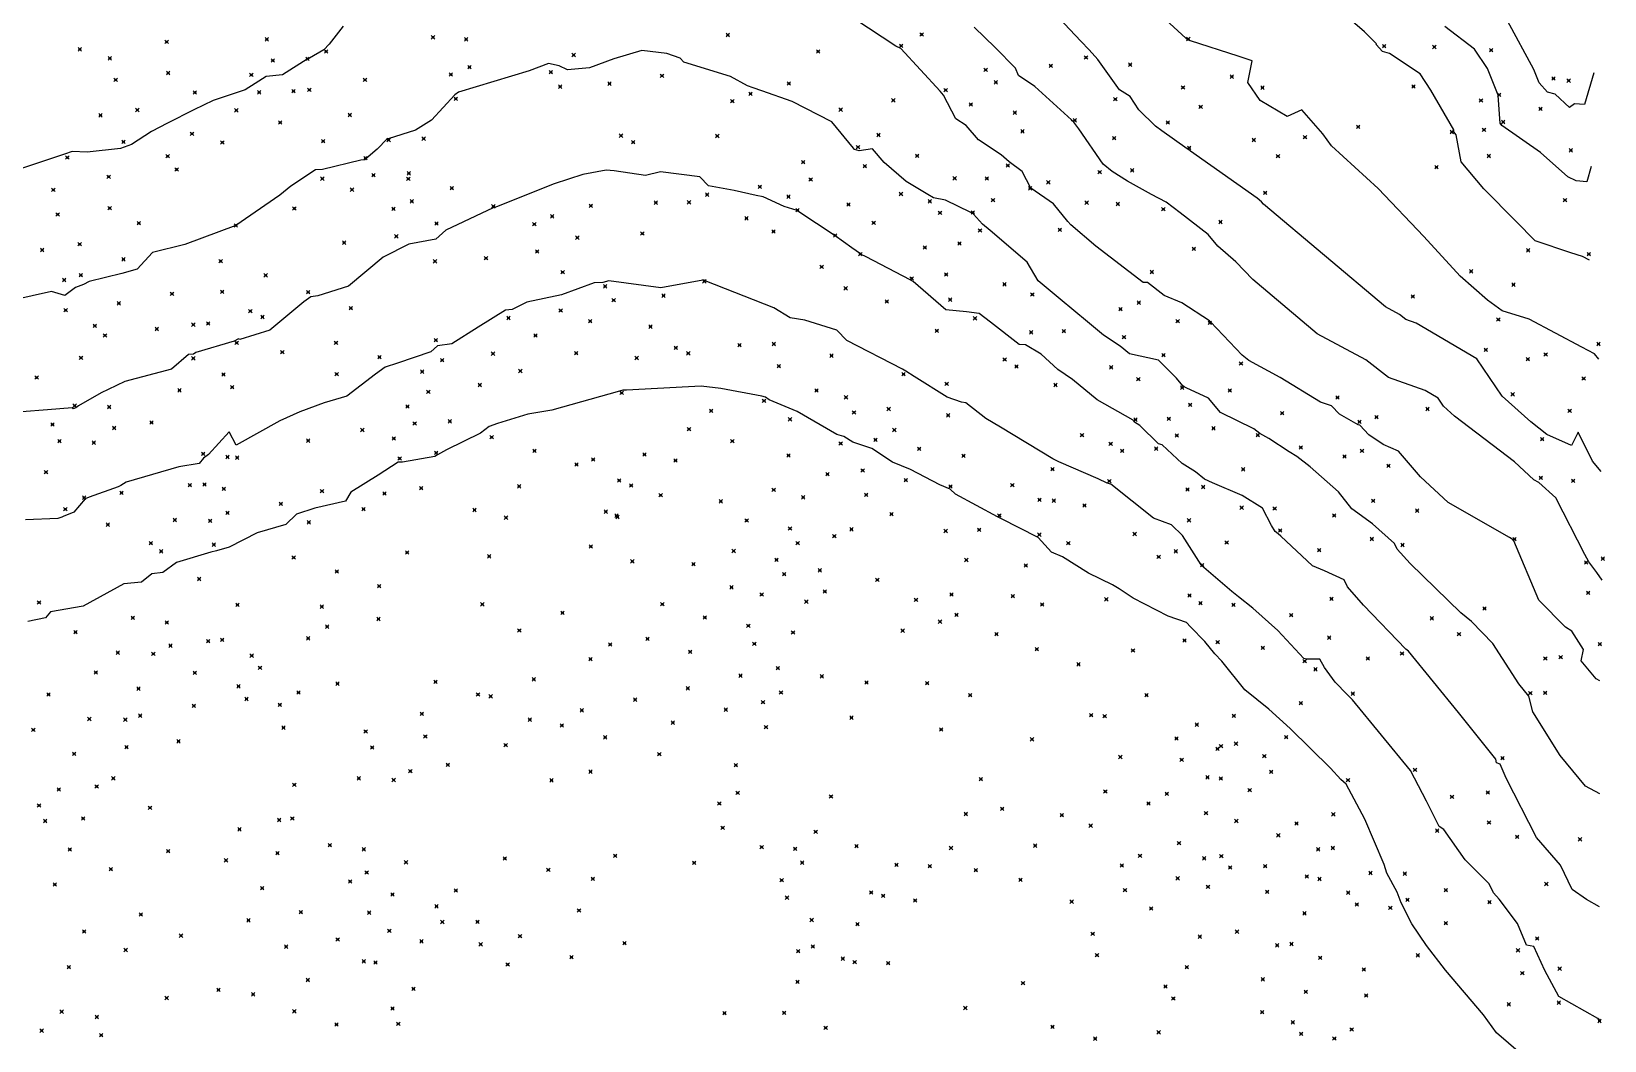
# Model space of a CAD drawing. Header units: inches. Extents: x 1411897 to 1412713, y 4930955 to 4931789.
# Drawn here: x 1412237 to 1412328.1, y 4931209.8 to 4931268.2 of the extents above; entities that cross this region are included whole.
import ezdxf

# ---------------------------------------------------------------- set-up
doc = ezdxf.new("R2010")
doc.units = ezdxf.units.IN
doc.header["$MEASUREMENT"] = 0
doc.header["$PDMODE"] = 35
doc.header["$PDSIZE"] = 0.1

msp = doc.modelspace()

# ---------------------------------------------------------------- linework, layer by layer
at = {"color": 2, "true_color": 0xf1eb1f}
for p, q in [((1412303.87, 4931267.854), (1412300.721, 4931270.756)), ((1412287.068, 4931267.399), (1412283.115, 4931269.996)), ((1412314.213, 4931268.223), (1412312.278, 4931269.882)), ((1412255.04, 4931268.553), (1412254.24, 4931267.508)), ((1412292.818, 4931267.31), (1412291.604, 4931268.503)), ((1412297.79, 4931267.679), (1412296.505, 4931269.035)), ((1412320.589, 4931267.215), (1412318.863, 4931268.527)), ((1412324.022, 4931266.037), (1412322.498, 4931268.87)), ((1412298.27, 4931267.188), (1412297.79, 4931267.679)), ((1412303.939, 4931267.779), (1412303.87, 4931267.854)), ((1412304.002, 4931267.738), (1412303.939, 4931267.779)), ((1412304.141, 4931267.697), (1412304.002, 4931267.738)), ((1412306.888, 4931266.816), (1412304.141, 4931267.697)), ((1412314.915, 4931267.525), (1412314.213, 4931268.223)), ((1412253.1, 4931266.708), (1412252.981, 4931266.648)), ((1412253.924, 4931267.185), (1412253.1, 4931266.708)), ((1412254.24, 4931267.508), (1412253.924, 4931267.185)), ((1412272.347, 4931267.139), (1412270.737, 4931266.656)), ((1412273.8, 4931266.975), (1412272.347, 4931267.139)), ((1412274.57, 4931266.701), (1412273.8, 4931266.975)), ((1412274.777, 4931266.459), (1412274.57, 4931266.701)), ((1412287.347, 4931267.259), (1412287.068, 4931267.399)), ((1412289.636, 4931264.789), (1412287.347, 4931267.259)), ((1412294.001, 4931266.13), (1412292.818, 4931267.31)), ((1412298.761, 4931266.628), (1412298.27, 4931267.188)), ((1412307.699, 4931266.551), (1412306.888, 4931266.816)), ((1412314.895, 4931267.483), (1412314.915, 4931267.525)), ((1412315.252, 4931267.093), (1412314.895, 4931267.483)), ((1412315.668, 4931266.962), (1412315.252, 4931267.093)), ((1412317.442, 4931265.801), (1412315.668, 4931266.962)), ((1412321.335, 4931266.102), (1412320.589, 4931267.215)), ((1412252.97, 4931266.636), (1412251.528, 4931265.736)), ((1412252.981, 4931266.648), (1412252.97, 4931266.636)), ((1412265.814, 4931265.968), (1412261.736, 4931264.735)), ((1412266.941, 4931266.382), (1412265.814, 4931265.968)), ((1412267.564, 4931266.253), (1412266.941, 4931266.382)), ((1412268.039, 4931266.032), (1412267.564, 4931266.253)), ((1412269.319, 4931266.147), (1412268.039, 4931266.032)), ((1412270.737, 4931266.656), (1412269.319, 4931266.147)), ((1412277.492, 4931265.646), (1412274.777, 4931266.459)), ((1412294.172, 4931265.696), (1412294.001, 4931266.13)), ((1412300.016, 4931264.87), (1412298.761, 4931266.628)), ((1412307.451, 4931265.297), (1412307.699, 4931266.551)), ((1412318.053, 4931264.852), (1412317.442, 4931265.801)), ((1412321.953, 4931264.553), (1412321.335, 4931266.102)), ((1412324.329, 4931265.269), (1412324.022, 4931266.037)), ((1412327.507, 4931265.841), (1412326.957, 4931264.01)), ((1412249.366, 4931264.872), (1412247.517, 4931264.257)), ((1412249.948, 4931265.24), (1412249.366, 4931264.872)), ((1412250.578, 4931265.647), (1412249.948, 4931265.24)), ((1412251.528, 4931265.736), (1412250.578, 4931265.647)), ((1412278.474, 4931265.093), (1412277.492, 4931265.646)), ((1412278.797, 4931264.982), (1412278.474, 4931265.093)), ((1412279.303, 4931264.814), (1412278.797, 4931264.982)), ((1412295.124, 4931265.062), (1412294.172, 4931265.696)), ((1412297.235, 4931263.125), (1412295.124, 4931265.062)), ((1412300.642, 4931264.47), (1412300.016, 4931264.87)), ((1412308.177, 4931264.245), (1412307.451, 4931265.297)), ((1412319.389, 4931262.549), (1412318.053, 4931264.852)), ((1412324.821, 4931264.724), (1412324.329, 4931265.269)), ((1412247.517, 4931264.257), (1412246.389, 4931263.714)), ((1412261.523, 4931264.583), (1412260.161, 4931263.1)), ((1412261.736, 4931264.735), (1412261.523, 4931264.583)), ((1412281.06, 4931264.19), (1412279.303, 4931264.814)), ((1412283.358, 4931263.003), (1412281.06, 4931264.19)), ((1412289.827, 4931264.566), (1412289.636, 4931264.789)), ((1412290.534, 4931263.181), (1412289.827, 4931264.566)), ((1412301.145, 4931263.714), (1412300.642, 4931264.47)), ((1412309.729, 4931263.33), (1412308.177, 4931264.245)), ((1412322.061, 4931263.183), (1412321.953, 4931264.553)), ((1412325.263, 4931264.618), (1412324.821, 4931264.724)), ((1412326.09, 4931263.834), (1412325.263, 4931264.618)), ((1412326.383, 4931264.062), (1412326.09, 4931263.834)), ((1412326.957, 4931264.01), (1412326.383, 4931264.062)), ((1412246.389, 4931263.714), (1412244.871, 4931262.938)), ((1412260.161, 4931263.1), (1412259.229, 4931262.521)), ((1412291.142, 4931262.8), (1412290.534, 4931263.181)), ((1412297.271, 4931263.066), (1412297.235, 4931263.125)), ((1412297.384, 4931262.991), (1412297.271, 4931263.066)), ((1412302.102, 4931262.762), (1412301.145, 4931263.714)), ((1412310.577, 4931263.706), (1412309.729, 4931263.33)), ((1412311.797, 4931262.32), (1412310.577, 4931263.706)), ((1412322.083, 4931262.933), (1412322.061, 4931263.183)), ((1412243.936, 4931262.458), (1412242.784, 4931261.7)), ((1412244.871, 4931262.938), (1412243.936, 4931262.458)), ((1412259.229, 4931262.521), (1412257.652, 4931262.03)), ((1412284.618, 4931261.481), (1412283.358, 4931263.003)), ((1412291.854, 4931261.973), (1412291.142, 4931262.8)), ((1412297.67, 4931262.6), (1412297.384, 4931262.991)), ((1412299.066, 4931260.56), (1412297.67, 4931262.6)), ((1412302.466, 4931262.494), (1412302.102, 4931262.762)), ((1412303.938, 4931261.452), (1412302.466, 4931262.494)), ((1412312.297, 4931261.619), (1412311.797, 4931262.32)), ((1412319.399, 4931262.429), (1412319.389, 4931262.549)), ((1412319.516, 4931262.261), (1412319.399, 4931262.429)), ((1412319.81, 4931260.686), (1412319.516, 4931262.261)), ((1412322.168, 4931262.806), (1412322.083, 4931262.933)), ((1412324.406, 4931261.237), (1412322.168, 4931262.806)), ((1412239.342, 4931261.287), (1412238.909, 4931261.135)), ((1412240.221, 4931261.262), (1412239.342, 4931261.287)), ((1412242.155, 4931261.463), (1412240.221, 4931261.262)), ((1412242.784, 4931261.7), (1412242.155, 4931261.463)), ((1412257.01, 4931261.435), (1412256.358, 4931260.87)), ((1412257.588, 4931262.019), (1412257.01, 4931261.435)), ((1412257.652, 4931262.03), (1412257.588, 4931262.019)), ((1412284.664, 4931261.408), (1412284.618, 4931261.481)), ((1412284.946, 4931261.34), (1412284.664, 4931261.408)), ((1412285.709, 4931261.446), (1412284.946, 4931261.34)), ((1412286.392, 4931260.662), (1412285.709, 4931261.446)), ((1412293.174, 4931261.102), (1412291.854, 4931261.973)), ((1412304.021, 4931261.409), (1412303.938, 4931261.452)), ((1412304.137, 4931261.318), (1412304.021, 4931261.409)), ((1412307.991, 4931258.594), (1412304.137, 4931261.318)), ((1412314.997, 4931259.157), (1412312.297, 4931261.619)), ((1412325.989, 4931259.826), (1412324.406, 4931261.237)), ((1412238.909, 4931261.135), (1412235.842, 4931260.118)), ((1412256.077, 4931260.785), (1412253.852, 4931260.247)), ((1412256.301, 4931260.819), (1412256.077, 4931260.785)), ((1412256.358, 4931260.87), (1412256.301, 4931260.819)), ((1412287.669, 4931259.557), (1412286.392, 4931260.662)), ((1412293.639, 4931260.688), (1412293.174, 4931261.102)), ((1412294.391, 4931260.133), (1412293.639, 4931260.688)), ((1412299.605, 4931260.139), (1412299.066, 4931260.56)), ((1412321.128, 4931259.137), (1412319.81, 4931260.686)), ((1412327.354, 4931260.422), (1412327.087, 4931259.537)), ((1412253.449, 4931260.241), (1412252.008, 4931259.276)), ((1412253.852, 4931260.247), (1412253.449, 4931260.241)), ((1412267.275, 4931259.421), (1412263.928, 4931258.09)), ((1412268.934, 4931259.957), (1412267.275, 4931259.421)), ((1412270.284, 4931260.213), (1412268.934, 4931259.957)), ((1412270.752, 4931260.181), (1412270.284, 4931260.213)), ((1412272.568, 4931259.911), (1412270.752, 4931260.181)), ((1412273.433, 4931260.124), (1412272.568, 4931259.911)), ((1412275.709, 4931259.823), (1412273.433, 4931260.124)), ((1412276.219, 4931259.301), (1412275.709, 4931259.823)), ((1412288.921, 4931258.804), (1412287.669, 4931259.557)), ((1412294.879, 4931259.173), (1412294.391, 4931260.133)), ((1412300.493, 4931259.573), (1412299.605, 4931260.139)), ((1412301.879, 4931258.802), (1412300.493, 4931259.573)), ((1412326.476, 4931259.592), (1412325.989, 4931259.826)), ((1412327.087, 4931259.537), (1412326.476, 4931259.592)), ((1412251.386, 4931258.756), (1412248.83, 4931257.01)), ((1412252.008, 4931259.276), (1412251.386, 4931258.756)), ((1412277.702, 4931259.026), (1412276.219, 4931259.301)), ((1412278.978, 4931258.753), (1412277.702, 4931259.026)), ((1412279.371, 4931258.658), (1412278.978, 4931258.753)), ((1412280.595, 4931258.105), (1412279.371, 4931258.658)), ((1412289.239, 4931258.603), (1412288.921, 4931258.804)), ((1412289.934, 4931258.478), (1412289.239, 4931258.603)), ((1412291.405, 4931257.759), (1412289.934, 4931258.478)), ((1412296.206, 4931258.256), (1412294.879, 4931259.173)), ((1412302.733, 4931258.359), (1412301.879, 4931258.802)), ((1412308.238, 4931258.379), (1412307.991, 4931258.594)), ((1412317.646, 4931256.37), (1412314.997, 4931259.157)), ((1412322.989, 4931257.257), (1412321.128, 4931259.137)), ((1412263.737, 4931258.032), (1412261.002, 4931256.739)), ((1412263.863, 4931258.07), (1412263.737, 4931258.032)), ((1412263.928, 4931258.09), (1412263.863, 4931258.07)), ((1412281.347, 4931257.87), (1412280.595, 4931258.105)), ((1412281.389, 4931257.846), (1412281.347, 4931257.87)), ((1412283.54, 4931256.406), (1412281.389, 4931257.846)), ((1412291.499, 4931257.711), (1412291.405, 4931257.759)), ((1412291.557, 4931257.67), (1412291.499, 4931257.711)), ((1412292.093, 4931257.079), (1412291.557, 4931257.67)), ((1412297.034, 4931257.23), (1412296.206, 4931258.256)), ((1412303.533, 4931257.733), (1412302.733, 4931258.359)), ((1412305.158, 4931256.488), (1412303.533, 4931257.733)), ((1412308.367, 4931258.244), (1412308.238, 4931258.379)), ((1412315.439, 4931252.286), (1412308.367, 4931258.244)), ((1412248.83, 4931257.01), (1412245.876, 4931255.902)), ((1412261.002, 4931256.739), (1412260.423, 4931256.215)), ((1412292.522, 4931256.725), (1412292.093, 4931257.079)), ((1412294.665, 4931254.885), (1412292.522, 4931256.725)), ((1412297.201, 4931257.04), (1412297.034, 4931257.23)), ((1412298.648, 4931255.805), (1412297.201, 4931257.04)), ((1412324.092, 4931256.116), (1412322.989, 4931257.257)), ((1412245.876, 4931255.902), (1412244.01, 4931255.436)), ((1412258.842, 4931255.919), (1412257.362, 4931255.17)), ((1412260.423, 4931256.215), (1412258.842, 4931255.919)), ((1412284.523, 4931255.71), (1412283.54, 4931256.406)), ((1412301.388, 4931253.706), (1412298.648, 4931255.805)), ((1412305.723, 4931255.805), (1412305.158, 4931256.488)), ((1412306.761, 4931254.902), (1412305.723, 4931255.805)), ((1412319.754, 4931254.077), (1412317.646, 4931256.37)), ((1412326.167, 4931255.415), (1412324.092, 4931256.116)), ((1412244.01, 4931255.436), (1412243.118, 4931254.482)), ((1412257.362, 4931255.17), (1412255.359, 4931253.496)), ((1412285.015, 4931255.361), (1412284.523, 4931255.71)), ((1412285.026, 4931255.352), (1412285.015, 4931255.361)), ((1412285.34, 4931255.193), (1412285.026, 4931255.352)), ((1412287.891, 4931253.857), (1412285.34, 4931255.193)), ((1412295.307, 4931253.801), (1412294.665, 4931254.885)), ((1412307.748, 4931253.872), (1412306.761, 4931254.902)), ((1412326.851, 4931255.205), (1412326.167, 4931255.415)), ((1412327.249, 4931254.991), (1412326.851, 4931255.205)), ((1412242.233, 4931254.233), (1412240.335, 4931253.77)), ((1412243.118, 4931254.482), (1412242.233, 4931254.233)), ((1412321.335, 4931252.681), (1412319.754, 4931254.077)), ((1412238.154, 4931253.175), (1412235.906, 4931252.688)), ((1412238.931, 4931252.96), (1412238.154, 4931253.175)), ((1412239.543, 4931253.422), (1412238.931, 4931252.96)), ((1412239.998, 4931253.592), (1412239.543, 4931253.422)), ((1412240.335, 4931253.77), (1412239.998, 4931253.592)), ((1412255.359, 4931253.496), (1412253.575, 4931252.941)), ((1412267.695, 4931252.995), (1412265.697, 4931252.559)), ((1412269.591, 4931253.69), (1412267.695, 4931252.995)), ((1412270.093, 4931253.703), (1412269.591, 4931253.69)), ((1412270.444, 4931253.797), (1412270.093, 4931253.703)), ((1412273.454, 4931253.398), (1412270.444, 4931253.797)), ((1412275.882, 4931253.838), (1412273.454, 4931253.398)), ((1412275.958, 4931253.831), (1412275.882, 4931253.838)), ((1412276, 4931253.814), (1412275.958, 4931253.831)), ((1412276.022, 4931253.807), (1412276, 4931253.814)), ((1412279.994, 4931252.244), (1412276.022, 4931253.807)), ((1412288.061, 4931253.772), (1412287.891, 4931253.857)), ((1412289.961, 4931252.128), (1412288.061, 4931253.772)), ((1412296.59, 4931252.74), (1412295.307, 4931253.801)), ((1412301.641, 4931253.708), (1412301.388, 4931253.706)), ((1412302.608, 4931252.955), (1412301.641, 4931253.708)), ((1412311.472, 4931250.735), (1412307.748, 4931253.872)), ((1412252.778, 4931252.589), (1412250.796, 4931250.953)), ((1412253.173, 4931252.871), (1412252.778, 4931252.589)), ((1412253.575, 4931252.941), (1412253.173, 4931252.871)), ((1412264.451, 4931252.099), (1412262.87, 4931251.112)), ((1412264.835, 4931252.149), (1412264.451, 4931252.099)), ((1412265.697, 4931252.559), (1412264.835, 4931252.149)), ((1412280.944, 4931251.663), (1412279.994, 4931252.244)), ((1412291.155, 4931252.001), (1412289.961, 4931252.128)), ((1412298.167, 4931251.419), (1412296.59, 4931252.74)), ((1412303.629, 4931252.527), (1412302.608, 4931252.955)), ((1412305.237, 4931251.477), (1412303.629, 4931252.527)), ((1412316.236, 4931251.86), (1412315.439, 4931252.286)), ((1412322.186, 4931252.062), (1412321.335, 4931252.681)), ((1412281.79, 4931251.53), (1412280.944, 4931251.663)), ((1412283.649, 4931250.941), (1412281.79, 4931251.53)), ((1412291.898, 4931251.916), (1412291.155, 4931252.001)), ((1412292.548, 4931251.406), (1412291.898, 4931251.916)), ((1412294.212, 4931250.11), (1412292.548, 4931251.406)), ((1412299.095, 4931250.659), (1412298.167, 4931251.419)), ((1412305.267, 4931251.44), (1412305.237, 4931251.477)), ((1412305.284, 4931251.426), (1412305.267, 4931251.44)), ((1412307.129, 4931249.5), (1412305.284, 4931251.426)), ((1412316.609, 4931251.567), (1412316.236, 4931251.86)), ((1412317.214, 4931251.352), (1412316.609, 4931251.567)), ((1412320.728, 4931249.28), (1412317.214, 4931251.352)), ((1412323.762, 4931251.588), (1412322.186, 4931252.062)), ((1412326.807, 4931249.951), (1412323.762, 4931251.588)), ((1412248.737, 4931250.307), (1412246.516, 4931249.653)), ((1412248.978, 4931250.438), (1412248.737, 4931250.307)), ((1412249.07, 4931250.401), (1412248.978, 4931250.438)), ((1412250.796, 4931250.953), (1412249.07, 4931250.401)), ((1412262.87, 4931251.112), (1412261.336, 4931250.144)), ((1412284.23, 4931250.34), (1412283.649, 4931250.941)), ((1412287.441, 4931248.689), (1412284.23, 4931250.34)), ((1412300.057, 4931250.013), (1412299.095, 4931250.659)), ((1412314.283, 4931249.235), (1412311.472, 4931250.735)), ((1412246.087, 4931249.537), (1412245.105, 4931248.694)), ((1412246.37, 4931249.546), (1412246.087, 4931249.537)), ((1412246.516, 4931249.653), (1412246.37, 4931249.546)), ((1412260.127, 4931249.684), (1412258.201, 4931249.024)), ((1412260.521, 4931250.033), (1412260.127, 4931249.684)), ((1412261.336, 4931250.144), (1412260.521, 4931250.033)), ((1412294.585, 4931250.086), (1412294.212, 4931250.11)), ((1412295.481, 4931249.563), (1412294.585, 4931250.086)), ((1412296.449, 4931248.656), (1412295.481, 4931249.563)), ((1412300.61, 4931249.57), (1412300.057, 4931250.013)), ((1412302.273, 4931249.215), (1412300.61, 4931249.57)), ((1412307.504, 4931249.184), (1412307.129, 4931249.5)), ((1412327.53, 4931249.582), (1412326.807, 4931249.951)), ((1412327.788, 4931249.267), (1412327.53, 4931249.582)), ((1412245.105, 4931248.694), (1412242.39, 4931247.963)), ((1412257.479, 4931248.798), (1412256.919, 4931248.394)), ((1412258.201, 4931249.024), (1412257.479, 4931248.798)), ((1412287.652, 4931248.576), (1412287.441, 4931248.689)), ((1412288.13, 4931248.251), (1412287.652, 4931248.576)), ((1412297.308, 4931248.085), (1412296.449, 4931248.656)), ((1412303.332, 4931248.166), (1412302.273, 4931249.215)), ((1412309.328, 4931248.211), (1412307.504, 4931249.184)), ((1412315.598, 4931248.2), (1412314.283, 4931249.235)), ((1412322.189, 4931247.125), (1412320.728, 4931249.28)), ((1412242.39, 4931247.963), (1412241.431, 4931247.504)), ((1412256.919, 4931248.394), (1412255.257, 4931247.124)), ((1412275.058, 4931247.665), (1412271.456, 4931247.474)), ((1412275.794, 4931247.697), (1412275.058, 4931247.665)), ((1412276.92, 4931247.562), (1412275.794, 4931247.697)), ((1412279.31, 4931247.122), (1412276.92, 4931247.562)), ((1412290.044, 4931247.067), (1412288.13, 4931248.251)), ((1412298.728, 4931246.901), (1412297.308, 4931248.085)), ((1412303.698, 4931247.721), (1412303.332, 4931248.166)), ((1412303.761, 4931247.656), (1412303.698, 4931247.721)), ((1412303.88, 4931247.597), (1412303.761, 4931247.656)), ((1412305.182, 4931247.007), (1412303.88, 4931247.597)), ((1412311.675, 4931246.764), (1412309.328, 4931248.211)), ((1412317.73, 4931247.443), (1412315.598, 4931248.2)), ((1412241.021, 4931247.31), (1412239.712, 4931246.561)), ((1412241.431, 4931247.504), (1412241.021, 4931247.31)), ((1412253.955, 4931246.727), (1412252.529, 4931246.22)), ((1412255.257, 4931247.124), (1412253.955, 4931246.727)), ((1412271.059, 4931247.416), (1412267.135, 4931246.302)), ((1412271.25, 4931247.472), (1412271.059, 4931247.416)), ((1412271.456, 4931247.474), (1412271.25, 4931247.472)), ((1412279.523, 4931247.066), (1412279.31, 4931247.122)), ((1412279.726, 4931246.908), (1412279.523, 4931247.066)), ((1412281.345, 4931246.23), (1412279.726, 4931246.908)), ((1412290.87, 4931246.778), (1412290.044, 4931247.067)), ((1412291.116, 4931246.743), (1412290.87, 4931246.778)), ((1412292.27, 4931245.833), (1412291.116, 4931246.743)), ((1412300.815, 4931245.721), (1412298.728, 4931246.901)), ((1412305.866, 4931246.182), (1412305.182, 4931247.007)), ((1412312.303, 4931246.57), (1412311.675, 4931246.764)), ((1412318.481, 4931247), (1412317.73, 4931247.443)), ((1412318.794, 4931246.539), (1412318.481, 4931247)), ((1412323.847, 4931245.638), (1412322.189, 4931247.125)), ((1412237.923, 4931246.329), (1412236.434, 4931246.21)), ((1412239.348, 4931246.449), (1412237.923, 4931246.329)), ((1412239.415, 4931246.395), (1412239.348, 4931246.449)), ((1412239.553, 4931246.449), (1412239.415, 4931246.395)), ((1412239.712, 4931246.561), (1412239.553, 4931246.449)), ((1412252.529, 4931246.22), (1412251.38, 4931245.696)), ((1412265.752, 4931246.084), (1412263.993, 4931245.534)), ((1412267.135, 4931246.302), (1412265.752, 4931246.084)), ((1412283.637, 4931244.892), (1412281.345, 4931246.23)), ((1412293.13, 4931245.319), (1412292.27, 4931245.833)), ((1412300.85, 4931245.662), (1412300.815, 4931245.721)), ((1412307.802, 4931245.224), (1412305.866, 4931246.182)), ((1412312.767, 4931246.069), (1412312.303, 4931246.57)), ((1412313.847, 4931245.461), (1412312.767, 4931246.069)), ((1412319.43, 4931245.969), (1412318.794, 4931246.539)), ((1412322.91, 4931243.314), (1412319.43, 4931245.969)), ((1412248.447, 4931245.055), (1412247.253, 4931243.74)), ((1412248.858, 4931244.287), (1412248.447, 4931245.055)), ((1412251.38, 4931245.696), (1412248.858, 4931244.287)), ((1412263, 4931244.987), (1412261.024, 4931244.004)), ((1412263.507, 4931245.367), (1412263, 4931244.987)), ((1412263.993, 4931245.534), (1412263.507, 4931245.367)), ((1412284.046, 4931244.791), (1412283.637, 4931244.892)), ((1412284.576, 4931244.454), (1412284.046, 4931244.791)), ((1412296.161, 4931243.497), (1412293.13, 4931245.319)), ((1412300.89, 4931245.619), (1412300.85, 4931245.662)), ((1412301.193, 4931245.419), (1412300.89, 4931245.619)), ((1412302.272, 4931244.368), (1412301.193, 4931245.419)), ((1412308.142, 4931244.961), (1412307.802, 4931245.224)), ((1412308.67, 4931244.677), (1412308.142, 4931244.961)), ((1412313.937, 4931245.437), (1412313.847, 4931245.461)), ((1412314.471, 4931244.885), (1412313.937, 4931245.437)), ((1412315.297, 4931244.327), (1412314.471, 4931244.885)), ((1412324.77, 4931244.899), (1412323.847, 4931245.638)), ((1412326.199, 4931244.266), (1412324.77, 4931244.899)), ((1412326.59, 4931245.038), (1412326.199, 4931244.266)), ((1412327.418, 4931243.363), (1412326.59, 4931245.038)), ((1412261.024, 4931244.004), (1412260.516, 4931243.727)), ((1412285.669, 4931244.084), (1412284.576, 4931244.454)), ((1412286.862, 4931243.29), (1412285.669, 4931244.084)), ((1412302.486, 4931244.294), (1412302.272, 4931244.368)), ((1412303.661, 4931243.222), (1412302.486, 4931244.294)), ((1412309.849, 4931243.894), (1412308.67, 4931244.677)), ((1412310.296, 4931243.624), (1412309.849, 4931243.894)), ((1412316.18, 4931243.931), (1412315.297, 4931244.327)), ((1412317.463, 4931242.453), (1412316.18, 4931243.931)), ((1412245.52, 4931243.03), (1412242.476, 4931242.142)), ((1412246.699, 4931243.214), (1412245.52, 4931243.03)), ((1412246.951, 4931243.529), (1412246.699, 4931243.214)), ((1412247.253, 4931243.74), (1412246.951, 4931243.529)), ((1412258.224, 4931243.289), (1412257.068, 4931242.55)), ((1412258.476, 4931243.295), (1412258.224, 4931243.289)), ((1412260.351, 4931243.63), (1412258.476, 4931243.295)), ((1412260.516, 4931243.727), (1412260.351, 4931243.63)), ((1412287.905, 4931242.874), (1412286.862, 4931243.29)), ((1412296.508, 4931243.314), (1412296.161, 4931243.497)), ((1412298.782, 4931242.336), (1412296.508, 4931243.314)), ((1412304.422, 4931242.733), (1412303.661, 4931243.222)), ((1412311.074, 4931243.024), (1412310.296, 4931243.624)), ((1412312.699, 4931241.574), (1412311.074, 4931243.024)), ((1412324.023, 4931242.282), (1412322.91, 4931243.314)), ((1412327.919, 4931242.752), (1412327.418, 4931243.363)), ((1412242.476, 4931242.142), (1412242.161, 4931241.944)), ((1412257.068, 4931242.55), (1412255.487, 4931241.556)), ((1412289.608, 4931241.979), (1412287.905, 4931242.874)), ((1412299.305, 4931242.078), (1412298.782, 4931242.336)), ((1412299.518, 4931242.016), (1412299.305, 4931242.078)), ((1412304.949, 4931242.31), (1412304.422, 4931242.733)), ((1412305.41, 4931242.098), (1412304.949, 4931242.31)), ((1412307.129, 4931241.376), (1412305.41, 4931242.098)), ((1412319.065, 4931240.968), (1412317.463, 4931242.453)), ((1412324.313, 4931242.116), (1412324.023, 4931242.282)), ((1412325.307, 4931241.23), (1412324.313, 4931242.116)), ((1412240.102, 4931241.17), (1412239.441, 4931240.393)), ((1412240.338, 4931241.278), (1412240.102, 4931241.17)), ((1412242.013, 4931241.876), (1412240.338, 4931241.278)), ((1412242.161, 4931241.944), (1412242.013, 4931241.876)), ((1412255.487, 4931241.556), (1412255.18, 4931241.033)), ((1412290.212, 4931241.725), (1412289.608, 4931241.979)), ((1412290.523, 4931241.447), (1412290.212, 4931241.725)), ((1412292.947, 4931240.13), (1412290.523, 4931241.447)), ((1412301.984, 4931240.054), (1412299.518, 4931242.016)), ((1412308.307, 4931240.628), (1412307.129, 4931241.376)), ((1412313.48, 4931240.594), (1412312.699, 4931241.574)), ((1412326.977, 4931237.943), (1412325.307, 4931241.23)), ((1412239.441, 4931240.393), (1412238.834, 4931240.159)), ((1412252.348, 4931240.28), (1412251.722, 4931239.694)), ((1412253.404, 4931240.63), (1412252.348, 4931240.28)), ((1412255.18, 4931241.033), (1412253.404, 4931240.63)), ((1412308.834, 4931239.633), (1412308.307, 4931240.628)), ((1412314.671, 4931239.717), (1412313.48, 4931240.594)), ((1412322.616, 4931238.926), (1412319.065, 4931240.968)), ((1412238.514, 4931240.025), (1412236.638, 4931239.958)), ((1412238.754, 4931240.109), (1412238.514, 4931240.025)), ((1412238.834, 4931240.159), (1412238.754, 4931240.109)), ((1412251.722, 4931239.694), (1412250.072, 4931239.196)), ((1412293.148, 4931240.043), (1412292.947, 4931240.13)), ((1412295.307, 4931238.934), (1412293.148, 4931240.043)), ((1412303.032, 4931239.675), (1412301.984, 4931240.054)), ((1412303.673, 4931239.048), (1412303.032, 4931239.675)), ((1412309.047, 4931239.276), (1412308.834, 4931239.633)), ((1412315.956, 4931238.591), (1412314.671, 4931239.717)), ((1412250.072, 4931239.196), (1412248.434, 4931238.378)), ((1412296.084, 4931238.09), (1412295.307, 4931238.934)), ((1412304.752, 4931237.36), (1412303.673, 4931239.048)), ((1412309.211, 4931239.15), (1412309.047, 4931239.276)), ((1412309.372, 4931239.018), (1412309.211, 4931239.15)), ((1412311.196, 4931237.285), (1412309.372, 4931239.018)), ((1412316.108, 4931238.264), (1412315.956, 4931238.591)), ((1412322.768, 4931238.833), (1412322.616, 4931238.926)), ((1412322.864, 4931238.734), (1412322.768, 4931238.833)), ((1412324.314, 4931235.297), (1412322.864, 4931238.734)), ((1412247.375, 4931238.091), (1412245.386, 4931237.49)), ((1412247.7, 4931238.161), (1412247.375, 4931238.091)), ((1412248.434, 4931238.378), (1412247.7, 4931238.161)), ((1412296.725, 4931237.817), (1412296.084, 4931238.09)), ((1412298.233, 4931236.867), (1412296.725, 4931237.817)), ((1412316.851, 4931237.423), (1412316.108, 4931238.264)), ((1412327.208, 4931237.517), (1412326.977, 4931237.943)), ((1412327.672, 4931236.899), (1412327.208, 4931237.517)), ((1412243.955, 4931236.834), (1412243.363, 4931236.347)), ((1412244.605, 4931236.912), (1412243.955, 4931236.834)), ((1412245.386, 4931237.49), (1412244.605, 4931236.912)), ((1412299.622, 4931236.186), (1412298.233, 4931236.867)), ((1412304.801, 4931237.309), (1412304.752, 4931237.36)), ((1412304.809, 4931237.301), (1412304.801, 4931237.309)), ((1412304.915, 4931237.197), (1412304.809, 4931237.301)), ((1412306.537, 4931235.797), (1412304.915, 4931237.197)), ((1412311.893, 4931236.997), (1412311.196, 4931237.285)), ((1412313.038, 4931236.475), (1412311.893, 4931236.997)), ((1412319.804, 4931234.565), (1412316.851, 4931237.423)), ((1412327.977, 4931236.467), (1412327.672, 4931236.899)), ((1412242.336, 4931236.246), (1412239.992, 4931234.947)), ((1412243.363, 4931236.347), (1412242.336, 4931236.246)), ((1412300.011, 4931235.96), (1412299.622, 4931236.186)), ((1412300.811, 4931235.424), (1412300.011, 4931235.96)), ((1412306.918, 4931235.504), (1412306.537, 4931235.797)), ((1412313.223, 4931236.079), (1412313.038, 4931236.475)), ((1412314.159, 4931235.019), (1412313.223, 4931236.079)), ((1412239.992, 4931234.947), (1412238.094, 4931234.629)), ((1412302.839, 4931234.374), (1412300.811, 4931235.424)), ((1412307.737, 4931234.833), (1412306.918, 4931235.504)), ((1412309.201, 4931233.555), (1412307.737, 4931234.833)), ((1412316.607, 4931232.466), (1412314.159, 4931235.019)), ((1412325.868, 4931233.735), (1412324.314, 4931235.297)), ((1412237.806, 4931234.282), (1412236.773, 4931234.074)), ((1412238.094, 4931234.629), (1412237.806, 4931234.282)), ((1412303.905, 4931234.009), (1412302.839, 4931234.374)), ((1412304.128, 4931233.765), (1412303.905, 4931234.009)), ((1412320.421, 4931234.071), (1412319.804, 4931234.565)), ((1412321.653, 4931232.787), (1412320.421, 4931234.071)), ((1412304.96, 4931232.909), (1412304.128, 4931233.765)), ((1412310.705, 4931231.925), (1412309.201, 4931233.555)), ((1412326.225, 4931233.513), (1412325.868, 4931233.735)), ((1412326.908, 4931232.445), (1412326.225, 4931233.513)), ((1412305.538, 4931232.191), (1412304.96, 4931232.909)), ((1412305.952, 4931231.769), (1412305.538, 4931232.191)), ((1412316.772, 4931232.341), (1412316.607, 4931232.466)), ((1412319.668, 4931228.797), (1412316.772, 4931232.341)), ((1412323.159, 4931230.467), (1412321.653, 4931232.787)), ((1412326.767, 4931231.793), (1412326.908, 4931232.445)), ((1412307.286, 4931230.101), (1412305.952, 4931231.769)), ((1412310.868, 4931231.883), (1412310.705, 4931231.925)), ((1412311.624, 4931231.882), (1412310.868, 4931231.883)), ((1412311.889, 4931231.406), (1412311.624, 4931231.882)), ((1412312.511, 4931230.559), (1412311.889, 4931231.406)), ((1412327.644, 4931230.739), (1412326.767, 4931231.793)), ((1412313.211, 4931229.83), (1412312.511, 4931230.559)), ((1412323.74, 4931229.734), (1412323.159, 4931230.467)), ((1412327.848, 4931230.627), (1412327.644, 4931230.739)), ((1412308.674, 4931228.986), (1412307.286, 4931230.101)), ((1412313.52, 4931229.527), (1412313.211, 4931229.83)), ((1412316.88, 4931225.43), (1412313.52, 4931229.527)), ((1412323.971, 4931228.845), (1412323.74, 4931229.734)), ((1412309.9, 4931227.879), (1412308.674, 4931228.986)), ((1412321.828, 4931226.099), (1412319.668, 4931228.797)), ((1412325.544, 4931226.304), (1412323.971, 4931228.845)), ((1412312.253, 4931225.58), (1412309.9, 4931227.879)), ((1412321.857, 4931225.88), (1412321.828, 4931226.099)), ((1412322.065, 4931225.809), (1412321.857, 4931225.88)), ((1412322.425, 4931224.995), (1412322.065, 4931225.809)), ((1412327.014, 4931224.538), (1412325.544, 4931226.304)), ((1412312.838, 4931224.925), (1412312.253, 4931225.58)), ((1412313.161, 4931224.649), (1412312.838, 4931224.925)), ((1412317.805, 4931223.657), (1412316.88, 4931225.43)), ((1412324.183, 4931221.547), (1412322.425, 4931224.995)), ((1412314.238, 4931222.612), (1412313.161, 4931224.649)), ((1412327.842, 4931224.083), (1412327.014, 4931224.538)), ((1412318.537, 4931222.196), (1412317.805, 4931223.657)), ((1412315.35, 4931220), (1412314.238, 4931222.612)), ((1412318.816, 4931222.01), (1412318.537, 4931222.196)), ((1412320.05, 4931220.261), (1412318.816, 4931222.01)), ((1412325.575, 4931219.956), (1412324.183, 4931221.547)), ((1412321.445, 4931218.873), (1412320.05, 4931220.261)), ((1412315.508, 4931219.481), (1412315.35, 4931220)), ((1412316.099, 4931218.398), (1412315.508, 4931219.481)), ((1412326.243, 4931218.549), (1412325.575, 4931219.956)), ((1412316.337, 4931217.778), (1412316.099, 4931218.398)), ((1412321.681, 4931218.352), (1412321.445, 4931218.873)), ((1412327.075, 4931217.957), (1412326.243, 4931218.549)), ((1412316.963, 4931216.561), (1412316.337, 4931217.778)), ((1412322.013, 4931217.989), (1412321.681, 4931218.352)), ((1412323.072, 4931216.574), (1412322.013, 4931217.989)), ((1412327.836, 4931217.539), (1412327.075, 4931217.957)), ((1412317.801, 4931215.298), (1412316.963, 4931216.561)), ((1412323.59, 4931215.314), (1412323.072, 4931216.574)), ((1412318.916, 4931213.863), (1412317.801, 4931215.298)), ((1412324.026, 4931215.249), (1412323.59, 4931215.314)), ((1412324.668, 4931213.857), (1412324.026, 4931215.249)), ((1412321.103, 4931211.292), (1412318.916, 4931213.863)), ((1412325.479, 4931212.35), (1412324.668, 4931213.857)), ((1412327.723, 4931211.07), (1412325.479, 4931212.35)), ((1412321.864, 4931210.247), (1412321.103, 4931211.292)), ((1412327.823, 4931211), (1412327.723, 4931211.07)), ((1412323.94, 4931208.45), (1412321.864, 4931210.247)), ((1412327.83, 4931210.995), (1412327.823, 4931211))]:
    msp.add_line(p, q, dxfattribs=at)
for p in [(1412244.82, 4931267.64), (1412250.62, 4931267.79), (1412260.25, 4931267.91), (1412262.17, 4931267.79), (1412277.33, 4931268.04), (1412288.56, 4931268.07), (1412304.01, 4931267.81), (1412239.79, 4931267.21), (1412241.53, 4931266.69), (1412250.97, 4931266.56), (1412252.98, 4931266.66), (1412254.06, 4931267.09), (1412268.4, 4931266.88), (1412282.56, 4931267.09), (1412287.37, 4931267.42), (1412298.08, 4931266.74), (1412315.35, 4931267.4), (1412318.26, 4931267.35), (1412321.55, 4931267.16), (1412244.91, 4931265.84), (1412249.73, 4931265.73), (1412261.29, 4931265.75), (1412262.36, 4931266.18), (1412267.08, 4931265.89), (1412273.52, 4931265.68), (1412292.27, 4931266.02), (1412296.04, 4931266.26), (1412300.64, 4931266.32), (1412241.87, 4931265.44), (1412252.17, 4931264.79), (1412253.09, 4931264.86), (1412256.31, 4931265.44), (1412267.62, 4931265.05), (1412270.48, 4931265.22), (1412280.87, 4931265.23), (1412289.95, 4931264.85), (1412292.86, 4931265.3), (1412303.7, 4931265), (1412306.53, 4931265.63), (1412308.3, 4931264.99), (1412317.05, 4931265.06), (1412325.16, 4931265.52), (1412326.04, 4931265.4), (1412246.46, 4931264.71), (1412250.18, 4931264.72), (1412261.57, 4931264.35), (1412277.59, 4931264.21), (1412278.65, 4931264.64), (1412286.92, 4931264.26), (1412291.41, 4931264.02), (1412299.78, 4931264.32), (1412304.72, 4931263.88), (1412320.96, 4931264.25), (1412322.01, 4931264.57), (1412240.99, 4931263.39), (1412243.12, 4931263.7), (1412248.86, 4931263.68), (1412251.4, 4931262.97), (1412255.43, 4931263.41), (1412283.87, 4931263.72), (1412293.96, 4931263.54), (1412297.43, 4931263.1), (1412302.82, 4931262.97), (1412322.25, 4931263), (1412324.41, 4931263.76), (1412246.29, 4931262.32), (1412259.71, 4931262.04), (1412271.14, 4931262.21), (1412276.72, 4931262.19), (1412286.06, 4931262.25), (1412294.4, 4931262.46), (1412299.71, 4931262.07), (1412310.77, 4931262.12), (1412313.85, 4931262.72), (1412319.27, 4931262.42), (1412321.14, 4931262.55), (1412242.32, 4931261.85), (1412248.05, 4931261.82), (1412253.89, 4931261.89), (1412257.68, 4931261.96), (1412271.85, 4931261.83), (1412284.87, 4931261.55), (1412304.06, 4931261.5), (1412307.8, 4931261.96), (1412326.17, 4931261.36), (1412239.07, 4931260.94), (1412244.88, 4931261.02), (1412245.4, 4931260.25), (1412256.34, 4931260.91), (1412281.7, 4931260.68), (1412285.27, 4931260.44), (1412288.3, 4931261.04), (1412293.55, 4931260.48), (1412300.76, 4931260.2), (1412309.2, 4931261.02), (1412318.38, 4931260.38), (1412321.42, 4931261.03), (1412241.46, 4931259.83), (1412253.84, 4931259.72), (1412256.8, 4931259.92), (1412258.82, 4931259.71), (1412258.85, 4931260.03), (1412282.13, 4931259.67), (1412290.47, 4931259.74), (1412292.34, 4931259.73), (1412295.9, 4931259.51), (1412298.87, 4931260.1), (1412238.26, 4931259.07), (1412255.56, 4931259.08), (1412259.02, 4931258.41), (1412261.34, 4931259.17), (1412276.13, 4931258.79), (1412279.19, 4931259.25), (1412280.84, 4931258.68), (1412287.36, 4931258.83), (1412289.03, 4931258.41), (1412292.69, 4931258.48), (1412294.84, 4931259.16), (1412308.46, 4931258.9), (1412325.83, 4931258.48), (1412238.51, 4931257.65), (1412241.52, 4931258.01), (1412252.22, 4931257.99), (1412257.96, 4931257.97), (1412263.75, 4931258.12), (1412267.16, 4931257.54), (1412269.4, 4931258.15), (1412273.16, 4931258.33), (1412275.08, 4931258.35), (1412281.37, 4931257.89), (1412284.32, 4931258.22), (1412289.62, 4931257.74), (1412291.52, 4931257.76), (1412298.12, 4931258.33), (1412299.93, 4931258.25), (1412302.56, 4931257.95), (1412243.21, 4931257.14), (1412248.83, 4931257.01), (1412260.46, 4931257.12), (1412266.12, 4931257.08), (1412272.38, 4931256.54), (1412278.41, 4931257.42), (1412279.98, 4931256.66), (1412285.78, 4931257.16), (1412291.94, 4931256.72), (1412296.57, 4931256.76), (1412305.87, 4931257.21), (1412239.78, 4931255.92), (1412255.1, 4931256.01), (1412258.13, 4931256.38), (1412268.61, 4931256.3), (1412283.55, 4931256.43), (1412288.75, 4931255.73), (1412290.75, 4931255.97), (1412304.33, 4931255.65), (1412237.61, 4931255.59), (1412242.32, 4931255.05), (1412247.95, 4931254.94), (1412260.37, 4931254.93), (1412263.32, 4931255.11), (1412266.28, 4931255.5), (1412285.01, 4931255.35), (1412323.69, 4931255.57), (1412327.21, 4931255.35), (1412238.89, 4931253.85), (1412239.85, 4931254.13), (1412250.56, 4931254.12), (1412267.76, 4931254.3), (1412282.77, 4931254.61), (1412287.98, 4931253.94), (1412289.98, 4931254.17), (1412301.9, 4931254.31), (1412320.39, 4931254.35), (1412245.13, 4931253.05), (1412248.04, 4931253.17), (1412253.02, 4931253.15), (1412270.22, 4931253.48), (1412273.61, 4931252.94), (1412275.97, 4931253.77), (1412284.16, 4931253.37), (1412293.36, 4931253.6), (1412294.97, 4931253.01), (1412317.01, 4931252.9), (1412322.84, 4931253.58), (1412238.97, 4931252.1), (1412242.05, 4931252.5), (1412249.67, 4931252.05), (1412255.49, 4931252.22), (1412267.65, 4931252.08), (1412270.72, 4931252.68), (1412286.54, 4931252.6), (1412290.21, 4931252.71), (1412300.08, 4931252.16), (1412301.14, 4931252.54), (1412240.66, 4931251.19), (1412246.37, 4931251.26), (1412247.23, 4931251.33), (1412250.37, 4931251.71), (1412264.62, 4931251.65), (1412269.36, 4931251.46), (1412272.85, 4931251.15), (1412291.65, 4931251.63), (1412303.39, 4931251.46), (1412305.26, 4931251.37), (1412321.97, 4931251.56), (1412241.25, 4931250.64), (1412244.25, 4931251.01), (1412248.88, 4931250.21), (1412254.63, 4931250.21), (1412260.42, 4931250.36), (1412266.19, 4931250.63), (1412289.44, 4931250.91), (1412294.9, 4931250.82), (1412296.8, 4931250.89), (1412300.28, 4931250.54), (1412239.86, 4931249.34), (1412246.37, 4931249.31), (1412251.52, 4931249.67), (1412257.15, 4931249.38), (1412263.73, 4931249.58), (1412268.55, 4931249.61), (1412272.05, 4931249.33), (1412274.32, 4931249.92), (1412275.04, 4931249.6), (1412278.01, 4931250.08), (1412280, 4931250.14), (1412283.34, 4931249.47), (1412302.57, 4931249.5), (1412321.24, 4931249.8), (1412323.68, 4931249.26), (1412324.71, 4931249.54), (1412327.77, 4931250.14), (1412248.11, 4931248.38), (1412254.67, 4931248.4), (1412259.63, 4931248.54), (1412260.78, 4931249.2), (1412265.31, 4931248.58), (1412280.29, 4931248.86), (1412287.51, 4931248.39), (1412293.37, 4931249.24), (1412294.05, 4931248.84), (1412299.54, 4931248.79), (1412307.06, 4931249.01), (1412237.29, 4931248.2), (1412245.56, 4931247.46), (1412248.62, 4931247.64), (1412262.96, 4931247.77), (1412282.47, 4931247.45), (1412290.01, 4931247.83), (1412296.31, 4931247.77), (1412301.11, 4931248.1), (1412303.65, 4931247.61), (1412306.41, 4931247.45), (1412326.91, 4931248.14), (1412239.49, 4931246.57), (1412258.77, 4931246.52), (1412259.98, 4931247.37), (1412271.18, 4931247.31), (1412279.43, 4931246.85), (1412284.18, 4931247.05), (1412304.11, 4931246.62), (1412312.65, 4931247.04), (1412322.8, 4931247.23), (1412241.49, 4931246.49), (1412261.23, 4931245.66), (1412276.36, 4931246.27), (1412280.93, 4931245.78), (1412284.64, 4931246.18), (1412286.65, 4931246.38), (1412290.09, 4931246.01), (1412300.95, 4931245.76), (1412302.88, 4931245.81), (1412309.44, 4931246.13), (1412313.92, 4931245.63), (1412314.91, 4931245.91), (1412317.87, 4931246.38), (1412326.1, 4931246.27), (1412238.21, 4931245.48), (1412241.78, 4931245.28), (1412243.95, 4931245.59), (1412256.16, 4931245.16), (1412259.19, 4931245.54), (1412263.65, 4931244.74), (1412275.08, 4931245.21), (1412286.98, 4931245.16), (1412297.85, 4931244.86), (1412303.34, 4931244.84), (1412305.47, 4931245.26), (1412308.03, 4931244.86), (1412238.61, 4931244.52), (1412240.6, 4931244.43), (1412246.94, 4931243.78), (1412253.02, 4931244.54), (1412257.98, 4931244.67), (1412260.44, 4931243.84), (1412266.13, 4931243.95), (1412277.59, 4931244.52), (1412283.87, 4931244.38), (1412285.88, 4931244.59), (1412288.42, 4931244.07), (1412299.51, 4931244.36), (1412300.18, 4931243.95), (1412302.15, 4931244.08), (1412310.52, 4931244.15), (1412314.07, 4931243.95), (1412324.51, 4931244.63), (1412248.35, 4931243.6), (1412248.91, 4931243.56), (1412258.32, 4931243.51), (1412268.57, 4931243.16), (1412269.53, 4931243.45), (1412272.5, 4931243.74), (1412274.3, 4931243.39), (1412280.85, 4931243.69), (1412290.99, 4931243.67), (1412296.14, 4931242.89), (1412307.19, 4931242.88), (1412313.06, 4931243.63), (1412315.6, 4931243.09), (1412237.83, 4931242.72), (1412246.17, 4931241.97), (1412247.02, 4931242.01), (1412271.04, 4931242.24), (1412283.1, 4931242.6), (1412285.14, 4931242.82), (1412287.64, 4931242.26), (1412293.81, 4931241.97), (1412299.43, 4931242.2), (1412324.43, 4931242.39), (1412326.3, 4931242.22), (1412240.04, 4931241.24), (1412242.21, 4931241.52), (1412248.13, 4931241.75), (1412253.82, 4931241.62), (1412257.44, 4931241.48), (1412259.57, 4931241.79), (1412265.24, 4931241.9), (1412271.73, 4931241.94), (1412273.44, 4931241.38), (1412279.99, 4931241.69), (1412281.7, 4931241.26), (1412285.35, 4931241.4), (1412290.23, 4931241.89), (1412295.39, 4931241.12), (1412296.22, 4931241.07), (1412303.96, 4931241.72), (1412304.87, 4931241.86), (1412314.72, 4931241.06), (1412238.95, 4931240.57), (1412248.35, 4931240.36), (1412251.44, 4931240.88), (1412256.23, 4931240.58), (1412262.66, 4931240.53), (1412270.26, 4931240.43), (1412270.88, 4931240.2), (1412276.92, 4931241.03), (1412286.81, 4931240.29), (1412293.06, 4931240.21), (1412297.99, 4931240.79), (1412307.1, 4931240.66), (1412309.01, 4931240.61), (1412312.46, 4931240.21), (1412317.26, 4931240.49), (1412241.42, 4931239.68), (1412245.3, 4931239.95), (1412247.34, 4931239.9), (1412253.06, 4931239.81), (1412264.48, 4931240.08), (1412270.94, 4931240.12), (1412278.42, 4931239.92), (1412280.93, 4931239.45), (1412284.49, 4931239.41), (1412289.95, 4931239.31), (1412291.89, 4931239.38), (1412304.05, 4931239.93), (1412309.33, 4931239.34), (1412243.91, 4931238.6), (1412247.56, 4931238.52), (1412269.39, 4931238.41), (1412281.38, 4931238.61), (1412283.5, 4931239.01), (1412295.38, 4931239.1), (1412297.06, 4931238.6), (1412300.9, 4931239.14), (1412306.23, 4931238.64), (1412314.64, 4931238.85), (1412316.42, 4931238.5), (1412322.91, 4931238.84), (1412244.51, 4931238.13), (1412252.18, 4931237.77), (1412258.75, 4931238.06), (1412263.51, 4931237.84), (1412271.8, 4931237.55), (1412277.67, 4931238.15), (1412280.15, 4931237.64), (1412291.15, 4931237.63), (1412302.29, 4931237.81), (1412303.28, 4931238.13), (1412311.59, 4931238.2), (1412327.05, 4931237.48), (1412328.02, 4931237.71), (1412246.7, 4931236.53), (1412254.68, 4931236.96), (1412275.34, 4931237.39), (1412280.6, 4931236.81), (1412282.66, 4931237.03), (1412294.59, 4931237.31), (1412304.81, 4931237.33), (1412257.13, 4931236.12), (1412277.55, 4931236.05), (1412279.29, 4931235.63), (1412282.95, 4931235.8), (1412285.99, 4931236.48), (1412290.29, 4931235.63), (1412304.08, 4931235.58), (1412327.17, 4931235.73), (1412237.43, 4931235.17), (1412248.92, 4931235.03), (1412253.81, 4931234.93), (1412263.11, 4931235.06), (1412273.54, 4931235.07), (1412281.88, 4931235.22), (1412288.23, 4931235.32), (1412293.84, 4931235.54), (1412295.54, 4931235.05), (1412299.26, 4931235.35), (1412304.71, 4931235.13), (1412306.62, 4931235.03), (1412312.3, 4931235.38), (1412321.17, 4931234.82), (1412242.86, 4931234.28), (1412244.83, 4931234.01), (1412254.12, 4931233.77), (1412257.09, 4931234.21), (1412267.75, 4931234.57), (1412276, 4931234.3), (1412278.52, 4931233.82), (1412289.62, 4931234.06), (1412290.58, 4931234.45), (1412309.97, 4931234.44), (1412318.12, 4931234.25), (1412239.54, 4931233.45), (1412247.23, 4931232.93), (1412248.04, 4931233), (1412253.02, 4931233.09), (1412265.25, 4931233.55), (1412272.68, 4931233.06), (1412281.11, 4931233.43), (1412287.46, 4931233.54), (1412292.89, 4931233.34), (1412303.79, 4931232.97), (1412305.71, 4931232.87), (1412312.17, 4931233.13), (1412319.69, 4931233.34), (1412241.99, 4931232.26), (1412244.05, 4931232.19), (1412245.04, 4931232.67), (1412249.75, 4931232.09), (1412270.52, 4931232.73), (1412275.15, 4931232.31), (1412278.87, 4931232.78), (1412295.23, 4931232.46), (1412300.8, 4931232.39), (1412308.32, 4931232.54), (1412316.39, 4931232.21), (1412324.69, 4931231.93), (1412325.58, 4931232), (1412327.85, 4931232.76), (1412240.72, 4931231.12), (1412246.45, 4931231.1), (1412250.23, 4931231.39), (1412269.37, 4931231.89), (1412280.23, 4931231.37), (1412297.65, 4931231.59), (1412310.75, 4931231.77), (1412311.37, 4931231.3), (1412314.41, 4931231.92), (1412243.19, 4931230.18), (1412248.99, 4931230.31), (1412254.72, 4931230.47), (1412260.4, 4931230.57), (1412266.09, 4931230.72), (1412275.01, 4931230.2), (1412278.07, 4931230.93), (1412282.78, 4931230.89), (1412285.37, 4931230.53), (1412288.88, 4931230.49), (1412237.98, 4931229.84), (1412249.45, 4931229.58), (1412251.38, 4931229.24), (1412252.46, 4931229.95), (1412262.86, 4931229.84), (1412263.59, 4931229.73), (1412271.96, 4931229.54), (1412279.37, 4931229.39), (1412280.41, 4931229.95), (1412291.37, 4931229.8), (1412301.59, 4931229.8), (1412310.53, 4931229.34), (1412313.54, 4931229.89), (1412323.82, 4931229.92), (1412324.68, 4931229.93), (1412240.34, 4931228.42), (1412242.43, 4931228.38), (1412243.29, 4931228.61), (1412246.4, 4931229.18), (1412259.61, 4931228.72), (1412265.86, 4931228.38), (1412268.87, 4931228.92), (1412277.21, 4931228.96), (1412284.49, 4931228.5), (1412298.38, 4931228.64), (1412299.16, 4931228.58), (1412306.65, 4931228.6), (1412237.1, 4931227.79), (1412251.59, 4931227.92), (1412256.35, 4931227.7), (1412259.81, 4931227.41), (1412267.72, 4931228.05), (1412274.15, 4931228.21), (1412279.54, 4931227.95), (1412289.69, 4931227.81), (1412304.5, 4931228.09), (1412242.5, 4931226.79), (1412245.51, 4931227.13), (1412256.73, 4931226.77), (1412264.46, 4931226.91), (1412270.23, 4931227.36), (1412294.95, 4931227.24), (1412303.32, 4931227.29), (1412305.7, 4931226.69), (1412305.9, 4931226.85), (1412306.77, 4931226.99), (1412309.68, 4931227.37), (1412239.46, 4931226.4), (1412261.11, 4931225.76), (1412273.36, 4931226.38), (1412277.8, 4931225.74), (1412300.07, 4931226.22), (1412303.62, 4931226.06), (1412308.41, 4931226.27), (1412322.21, 4931226.15), (1412241.73, 4931224.98), (1412255.95, 4931224.98), (1412257.97, 4931224.89), (1412258.94, 4931225.4), (1412267.12, 4931224.87), (1412269.38, 4931225.37), (1412291.99, 4931224.94), (1412305.12, 4931225.04), (1412305.89, 4931224.97), (1412308.81, 4931225.36), (1412313.26, 4931224.88), (1412317.14, 4931225.47), (1412238.57, 4931224.34), (1412240.77, 4931224.51), (1412252.22, 4931224.61), (1412277.9, 4931224.14), (1412283.31, 4931223.93), (1412299.2, 4931224.22), (1412302.76, 4931224.09), (1412307.56, 4931224.3), (1412319.28, 4931223.91), (1412321.36, 4931224.16), (1412237.43, 4931223.41), (1412243.86, 4931223.28), (1412276.84, 4931223.52), (1412291.12, 4931222.92), (1412293.23, 4931223.22), (1412296.68, 4931222.85), (1412301.7, 4931223.53), (1412305.03, 4931222.97), (1412312.41, 4931222.9), (1412237.79, 4931222.51), (1412239.98, 4931222.66), (1412249.04, 4931222.03), (1412251.34, 4931222.57), (1412252.1, 4931222.66), (1412277.03, 4931222.12), (1412298.35, 4931222.24), (1412306.79, 4931222.51), (1412310.28, 4931222.37), (1412318.43, 4931221.95), (1412321.43, 4931222.42), (1412254.28, 4931221.11), (1412279.29, 4931221), (1412282.42, 4931221.89), (1412284.79, 4931221.06), (1412295.14, 4931221.08), (1412303.47, 4931221.23), (1412309.22, 4931221.68), (1412323.06, 4931221.59), (1412326.7, 4931221.45), (1412239.21, 4931220.86), (1412244.91, 4931220.77), (1412248.26, 4931220.23), (1412251.24, 4931220.65), (1412256.24, 4931220.87), (1412258.69, 4931220.12), (1412264.41, 4931220.34), (1412270.81, 4931220.5), (1412275.38, 4931220.09), (1412281.23, 4931220.9), (1412281.64, 4931220.1), (1412290.26, 4931220.95), (1412301.21, 4931220.5), (1412304.93, 4931220.35), (1412305.92, 4931220.48), (1412311.53, 4931220.87), (1412312.38, 4931220.95), (1412241.59, 4931219.72), (1412256.41, 4931219.53), (1412266.93, 4931219.68), (1412287.1, 4931219.97), (1412289.03, 4931219.89), (1412291.7, 4931219.66), (1412300.16, 4931219.93), (1412303.39, 4931219.19), (1412306.43, 4931219.82), (1412308.46, 4931219.89), (1412310.87, 4931219.3), (1412314.56, 4931219.5), (1412316.55, 4931219.46), (1412238.34, 4931218.83), (1412250.36, 4931218.62), (1412255.45, 4931219.01), (1412257.9, 4931218.26), (1412261.58, 4931218.48), (1412269.51, 4931219.16), (1412280.45, 4931219.08), (1412285.64, 4931218.37), (1412294.28, 4931219.11), (1412300.34, 4931218.51), (1412305.15, 4931218.7), (1412308.58, 4931218.41), (1412311.61, 4931219.15), (1412313.27, 4931218.36), (1412318.93, 4931218.51), (1412324.75, 4931218.86), (1412260.46, 4931217.57), (1412280.76, 4931218.07), (1412286.33, 4931218.18), (1412288.18, 4931217.91), (1412297.25, 4931217.84), (1412301.85, 4931217.44), (1412313.77, 4931217.68), (1412315.71, 4931217.48), (1412316.7, 4931217.95), (1412321.45, 4931217.81), (1412243.33, 4931217.09), (1412249.56, 4931216.76), (1412252.6, 4931217.23), (1412256.55, 4931217.2), (1412260.79, 4931216.66), (1412262.83, 4931216.67), (1412268.71, 4931217.33), (1412282.19, 4931216.78), (1412284.84, 4931216.53), (1412310.74, 4931217.16), (1412318.92, 4931216.59), (1412240.04, 4931216.11), (1412245.65, 4931215.87), (1412254.73, 4931215.65), (1412257.72, 4931216.15), (1412259.58, 4931215.54), (1412265.29, 4931215.84), (1412298.47, 4931215.98), (1412304.68, 4931215.81), (1412306.83, 4931216.1), (1412324.22, 4931215.7), (1412242.45, 4931215.04), (1412251.74, 4931215.23), (1412263.01, 4931215.37), (1412268.27, 4931214.62), (1412271.35, 4931215.43), (1412281.41, 4931214.97), (1412282.26, 4931215.24), (1412298.72, 4931214.74), (1412309.16, 4931215.31), (1412309.98, 4931215.39), (1412317.31, 4931214.73), (1412323.11, 4931215.02), (1412239.16, 4931214.05), (1412256.24, 4931214.38), (1412256.92, 4931214.31), (1412264.58, 4931214.2), (1412283.99, 4931214.54), (1412284.68, 4931214.34), (1412286.62, 4931214.28), (1412303.92, 4931214.04), (1412311.65, 4931214.59), (1412314.18, 4931213.91), (1412325.52, 4931213.96), (1412253, 4931213.3), (1412281.37, 4931213.19), (1412294.43, 4931213.12), (1412302.68, 4931212.92), (1412308.32, 4931213.34), (1412323.36, 4931213.7), (1412244.82, 4931212.26), (1412247.82, 4931212.73), (1412249.83, 4931212.47), (1412259.12, 4931212.79), (1412303.14, 4931212.23), (1412310.81, 4931212.62), (1412314.31, 4931212.4), (1412322.57, 4931211.89), (1412325.47, 4931211.99), (1412238.74, 4931211.47), (1412240.78, 4931211.16), (1412252.22, 4931211.49), (1412257.91, 4931211.65), (1412277.14, 4931211.38), (1412280.59, 4931211.4), (1412291.09, 4931211.68), (1412308.28, 4931211.44), (1412237.58, 4931210.37), (1412241.03, 4931210.1), (1412254.66, 4931210.72), (1412258.24, 4931210.76), (1412283, 4931210.53), (1412296.14, 4931210.59), (1412302.29, 4931210.27), (1412310.06, 4931210.85), (1412310.54, 4931210.18), (1412313.47, 4931210.44), (1412327.83, 4931210.93), (1412298.61, 4931209.9), (1412312.47, 4931209.91)]:
    msp.add_point(p)

doc.saveas('drawing.dxf')
